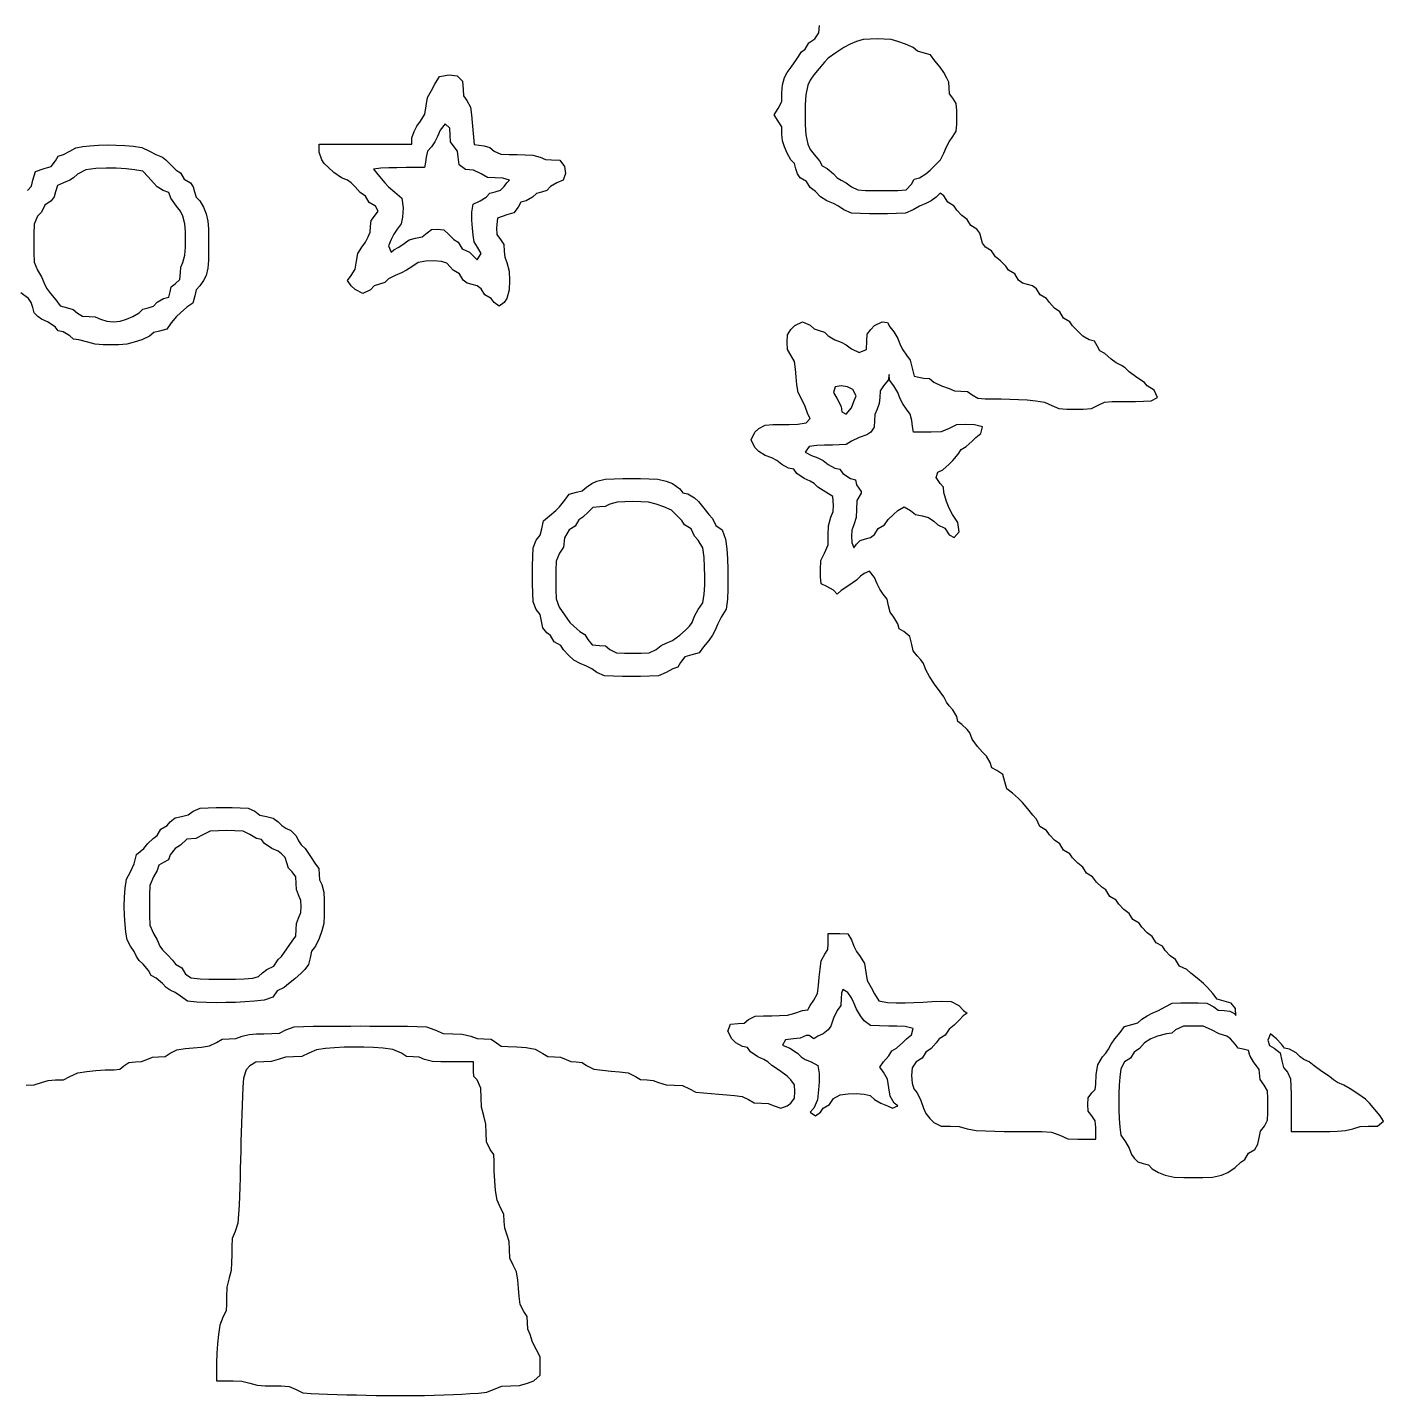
# Model space of a CAD drawing. Extents: x -1383 to 2909, y -2222 to 4206.
# Drawn here: x 61 to 2909, y -2222 to 652 of the extents above; entities that cross this region are included whole.
import ezdxf

# ---------------------------------------------------------------- set-up
doc = ezdxf.new("R2010")
doc.units = 0
doc.layers.add('Layer_1', color=7, linetype='CONTINUOUS')

msp = doc.modelspace()

# ---------------------------------------------------------------- linework, layer by layer
at = {"layer": 'Layer_1', "color": 7}
for points in [[(58.263129, -1570.023893), (75.052026, -1569.258539), (90.658848, -1564.623893), (104.896565, -1560.031483), (120.356751, -1559.223609), (136.620502, -1558.607074), (150.052499, -1551.910507), (166.873258, -1544.235704), (185.790294, -1541.110507), (204.868848, -1539.175578), (224.015547, -1538.070066), (243.189799, -1537.666129), (255.180351, -1536.751956), (263.437645, -1529.545153), (273.746543, -1522.167987), (287.735556, -1521.445153), (300.574346, -1520.616019), (312.031276, -1516.045153), (323.490359, -1511.452743), (336.329178, -1510.645153), (350.043902, -1509.900775), (360.624983, -1503.118885), (375.011461, -1495.635704), (392.066164, -1493.297121), (409.220702, -1491.745153), (426.36892, -1490.192901), (443.423537, -1487.833058), (457.814324, -1480.370854), (469.772986, -1473.503924), (484.810129, -1472.845153), (498.9564, -1472.036995), (511.808031, -1467.445153), (526.439027, -1463.36298), (542.052227, -1462.321247), (557.699471, -1462.046287), (574.090866, -1461.89605), (590.460888, -1461.024397), (603.599556, -1453.944869), (621.309005, -1447.907074), (641.123178, -1446.844082), (660.958583, -1446.355106), (680.794044, -1446.099987), (700.650737, -1445.972428), (720.486142, -1445.887389), (740.342835, -1445.859043), (760.178324, -1445.830696), (780.013729, -1445.859043), (799.870422, -1445.887389), (819.705883, -1445.972428), (839.562605, -1446.099987), (859.397981, -1446.355106), (879.233471, -1446.844082), (899.047644, -1447.907074), (916.757093, -1453.944869), (933.956306, -1461.555893), (954.557093, -1462.044869), (974.009849, -1462.767704), (992.357093, -1467.445153), (1005.198066, -1472.036995), (1019.335861, -1472.845153), (1034.643005, -1473.482948), (1046.335861, -1480.945153), (1056.264208, -1488.300775), (1069.891795, -1489.045153), (1089.174444, -1489.533846), (1108.41463, -1491.107074), (1127.420929, -1494.33857), (1143.535946, -1503.267704), (1154.187071, -1509.900775), (1167.835946, -1510.645153), (1180.655631, -1511.452743), (1192.11463, -1516.045153), (1202.19188, -1520.594476), (1213.71463, -1521.445153), (1226.130435, -1522.274003), (1235.314715, -1529.034917), (1250.579254, -1536.62468), (1268.56508, -1538.94172), (1286.614715, -1540.472712), (1304.621773, -1542.02468), (1322.543849, -1544.320743), (1337.914715, -1551.782948), (1348.523405, -1558.501058), (1362.193483, -1559.223609), (1375.0344, -1560.053027), (1386.493483, -1564.623893), (1402.098208, -1569.258539), (1418.893483, -1570.023893), (1436.602932, -1570.597625), (1451.293483, -1577.592397), (1464.921043, -1584.480586), (1481.014743, -1586.56405), (1497.193483, -1587.945657), (1513.372224, -1589.051169), (1529.550964, -1590.135704), (1545.708444, -1591.51731), (1561.759625, -1593.622035), (1575.472224, -1600.382948), (1587.462775, -1607.164554), (1602.472224, -1607.823893), (1616.610019, -1608.631483), (1629.472224, -1613.223893), (1642.972224, -1618.623893), (1656.472224, -1613.223893), (1664.572224, -1607.823893), (1671.949389, -1597.512586), (1672.672224, -1583.523893), (1671.949389, -1569.534917), (1664.572224, -1559.223609), (1656.472224, -1550.996334), (1640.272224, -1539.516019), (1624.072224, -1528.864554), (1615.972224, -1521.445153), (1607.872224, -1516.045153), (1595.010019, -1510.645153), (1579.298995, -1499.845153), (1573.048602, -1491.298413), (1562.48246, -1489.045153), (1548.472224, -1480.945153), (1540.372224, -1472.845153), (1532.272224, -1456.644869), (1537.247027, -1441.826759), (1553.872224, -1440.444869), (1566.54309, -1439.615735), (1575.472224, -1432.344869), (1589.546239, -1425.222822), (1606.787972, -1424.393688), (1624.072224, -1424.243452), (1640.612381, -1423.988334), (1657.110019, -1422.967861), (1672.672224, -1418.843452), (1688.850964, -1413.443452), (1700.09742, -1412.019043), (1705.050964, -1402.643452), (1712.576948, -1391.843452), (1720.060413, -1377.471798), (1722.398995, -1360.421405), (1723.950964, -1343.264712), (1725.502932, -1326.108019), (1727.862775, -1309.057625), (1735.32498, -1294.664712), (1742.02183, -1285.4592), (1742.850964, -1273.064712), (1742.850964, -1262.264712), (1742.850964, -1251.464712), (1755.011594, -1251.464712), (1767.151247, -1251.464712), (1783.83994, -1252.293846), (1791.451247, -1264.964712), (1796.851247, -1278.464712), (1802.251247, -1289.264712), (1810.074869, -1300.064712), (1818.833641, -1314.585184), (1821.576161, -1332.464712), (1824.31868, -1350.131641), (1832.631562, -1364.864712), (1840.051247, -1378.258413), (1849.086397, -1392.927704), (1867.221326, -1396.478098), (1885.738365, -1397.137153), (1904.277231, -1396.924554), (1922.794554, -1396.329279), (1941.332854, -1395.563924), (1961.18983, -1394.692271), (1981.067783, -1393.990696), (2000.945735, -1394.033216), (2016.720539, -1402.85605), (2026.946523, -1413.443452), (2034.408728, -1418.843452), (2026.308728, -1424.243452), (2018.208728, -1432.853688), (2007.429987, -1444.291483), (1996.629987, -1452.263924), (1988.636287, -1465.232428), (1975.412665, -1472.843452), (1969.629987, -1481.453688), (1958.829987, -1492.870224), (1948.029987, -1500.863924), (1940.227625, -1513.64109), (1927.45046, -1521.443452), (1919.244161, -1534.050539), (1917.841011, -1549.99542), (1919.180381, -1565.982822), (1922.220539, -1577.633216), (1929.810302, -1586.222192), (1937.229987, -1602.422192), (1942.629987, -1618.622192), (1948.029987, -1629.422192), (1956.129987, -1640.222192), (1964.229987, -1648.322192), (1980.04731, -1655.911956), (1999.329987, -1656.422192), (2017.443373, -1657.166287), (2034.408728, -1661.822192), (2053.308728, -1665.372869), (2072.867783, -1666.371798), (2092.448098, -1666.882318), (2112.028413, -1667.137436), (2131.608728, -1667.222476), (2151.57172, -1667.250822), (2171.534712, -1667.378381), (2191.476444, -1667.739798), (2211.418176, -1668.696491), (2228.787468, -1675.329562), (2245.98668, -1682.940586), (2266.587468, -1683.429562), (2285.487468, -1683.429562), (2304.387468, -1683.429562), (2304.387468, -1671.268932), (2304.387468, -1659.129562), (2303.664633, -1645.140586), (2296.287468, -1634.829562), (2288.910302, -1624.518539), (2288.187468, -1610.529562), (2288.910302, -1596.540586), (2296.287468, -1586.229562), (2303.345735, -1579.341373), (2304.451247, -1568.690192), (2305.4292, -1548.046885), (2308.703216, -1527.658696), (2318.589043, -1510.650822), (2325.987468, -1502.550822), (2331.387468, -1494.450822), (2336.787468, -1483.650822), (2344.781169, -1472.850822), (2356.176444, -1459.329562), (2365.148098, -1446.679956), (2380.561483, -1442.427987), (2392.594554, -1439.36657), (2401.566208, -1431.670507), (2412.366208, -1424.250822), (2423.166208, -1418.850822), (2436.666208, -1413.450822), (2450.166208, -1405.350822), (2465.154397, -1398.207515), (2483.310302, -1397.399641), (2501.466208, -1397.249405), (2519.622113, -1397.399641), (2537.756759, -1398.207515), (2552.744948, -1405.350822), (2561.695342, -1412.642948), (2574.344948, -1413.450822), (2586.16542, -1414.343735), (2595.944948, -1419.764995), (2598.43235, -1423.570507), (2597.794554, -1409.135074), (2588.589043, -1397.888617), (2574.13235, -1393.891767), (2559.27172, -1389.767357), (2550.385106, -1377.734287), (2539.159909, -1364.872082), (2531.144948, -1356.857121), (2517.666208, -1345.483106), (2504.166208, -1334.576806), (2495.683531, -1327.072082), (2480.674082, -1320.205153), (2471.766208, -1306.492554), (2460.966208, -1298.498854), (2450.166208, -1287.082318), (2444.383531, -1278.472082), (2431.159909, -1270.861058), (2423.166208, -1257.892554), (2412.366208, -1249.920113), (2401.566208, -1238.482318), (2395.783531, -1229.872082), (2382.559909, -1222.282318), (2374.566208, -1209.292554), (2363.766208, -1201.320113), (2352.987468, -1189.882318), (2347.183531, -1181.293342), (2333.78983, -1173.49098), (2325.987468, -1160.076019), (2317.377231, -1154.293342), (2305.939436, -1143.493342), (2297.966995, -1132.693342), (2285.16857, -1124.912239), (2277.387468, -1112.113814), (2266.587468, -1104.141373), (2255.787468, -1092.703578), (2250.004791, -1084.093342), (2236.781169, -1076.482318), (2228.787468, -1063.513814), (2217.987468, -1055.541373), (2207.187468, -1044.103578), (2201.404791, -1035.514602), (2187.245735, -1026.798066), (2180.208728, -1011.597279), (2172.682743, -1003.114602), (2161.776444, -989.614602), (2150.402428, -976.114602), (2142.408728, -968.120901), (2129.525263, -956.895704), (2117.492192, -947.96657), (2113.367783, -933.08468), (2109.094554, -917.905153), (2096.529987, -909.103578), (2086.176444, -903.597279), (2083.008728, -892.329562), (2074.908728, -878.935578), (2066.808728, -870.325625), (2056.008728, -858.88783), (2045.208728, -843.197783), (2039.808728, -830.335578), (2034.408728, -822.873657), (2023.608728, -812.562633), (2015.062271, -806.290696), (2012.829987, -795.745814), (2004.729987, -781.735578), (1996.629987, -773.635578), (1991.229987, -765.535578), (1985.829987, -754.735578), (1977.581169, -743.935578), (1966.122113, -727.735578), (1955.449672, -711.556838), (1948.029987, -698.056838), (1942.629987, -684.556838), (1937.229987, -676.456838), (1929.470145, -668.356838), (1921.157546, -658.130854), (1918.117389, -644.503294), (1914.226838, -627.835578), (1901.598491, -617.396995), (1891.606365, -611.805657), (1888.629987, -600.750539), (1880.870145, -587.356838), (1872.514743, -576.918255), (1869.453326, -563.056838), (1866.413452, -549.344239), (1858.334428, -538.778098), (1850.829704, -527.978098), (1845.451247, -517.178098), (1840.051247, -503.678098), (1829.251247, -490.178098), (1818.451247, -495.578098), (1810.351247, -500.978098), (1802.251247, -509.205657), (1786.051247, -520.685972), (1769.851247, -531.337153), (1761.751247, -538.778098), (1753.650964, -530.678098), (1740.150964, -522.578098), (1728.202932, -516.731641), (1726.757263, -502.168649), (1726.652381, -487.478098), (1727.162617, -468.19542), (1734.752381, -452.378098), (1742.384665, -435.178885), (1742.852381, -414.578098), (1743.575216, -395.125342), (1748.252381, -376.778098), (1752.823247, -365.255263), (1753.652381, -352.350539), (1752.377074, -333.811956), (1737.452381, -324.691483), (1721.252381, -314.019043), (1713.152381, -306.599357), (1705.052381, -301.199357), (1692.190176, -295.799357), (1676.500413, -284.999357), (1670.228759, -276.452901), (1659.662617, -274.199357), (1645.673641, -266.099357), (1634.873641, -257.999357), (1624.073641, -252.599357), (1610.573641, -247.199357), (1597.073641, -239.099357), (1588.973641, -230.999357), (1580.873641, -214.799357), (1588.973641, -198.620617), (1597.073641, -190.520617), (1610.063405, -183.44109), (1626.284665, -182.569436), (1642.527184, -182.4192), (1660.576791, -182.164082), (1678.626397, -181.356208), (1696.527184, -179.123924), (1704.520885, -170.109751), (1699.652381, -160.8192), (1694.252381, -144.6192), (1686.790176, -128.4192), (1679.455531, -114.9192), (1677.074428, -98.761436), (1675.52246, -82.518917), (1673.970491, -66.234161), (1671.589389, -50.033877), (1664.084665, -36.64046), (1657.132696, -24.713688), (1656.473641, -9.64046), (1657.111436, 5.66691), (1664.573641, 17.35954), (1672.673641, 25.459824), (1688.852381, 33.559824), (1705.052381, 26.055099), (1712.961043, 18.401272), (1723.952381, 15.020957), (1735.113798, 11.619666), (1742.852381, 3.625682), (1756.352381, -4.24046), (1769.852665, -9.64046), (1780.652665, -15.04046), (1791.452665, -23.14046), (1807.652665, -31.24046), (1822.810649, -24.947263), (1823.852665, -6.94046), (1824.575499, 7.048517), (1831.952665, 17.35954), (1840.052665, 25.459824), (1856.231121, 33.559824), (1867.477578, 32.135131), (1872.431405, 22.759824), (1880.531405, 11.95954), (1888.631405, -1.54046), (1894.031405, -15.04046), (1899.431405, -25.84046), (1906.914869, -36.618917), (1915.014869, -47.206602), (1918.055027, -60.918917), (1923.114869, -81.11605), (1942.971562, -85.218917), (1955.45109, -86.069594), (1964.231405, -93.3192), (1980.431405, -101.4192), (1996.631405, -106.8192), (2008.09046, -111.390066), (2020.910145, -112.2192), (2034.899121, -112.942035), (2045.210145, -120.3192), (2057.158176, -127.356208), (2072.358964, -128.270381), (2087.602271, -128.420617), (2105.843216, -128.548176), (2124.062901, -128.973373), (2142.282586, -129.738728), (2160.481011, -130.908019), (2178.636917, -132.672586), (2196.665263, -135.457625), (2212.588885, -142.707231), (2227.151877, -148.978885), (2244.159751, -149.850539), (2261.188885, -150.020617), (2278.473137, -149.870381), (2295.714869, -149.041247), (2309.788885, -141.9192), (2323.076287, -135.15857), (2339.318806, -134.159357), (2355.603846, -133.881562), (2371.867625, -133.816365), (2388.237704, -133.751169), (2404.607783, -133.476208), (2420.935342, -132.498255), (2433.967625, -125.333688), (2426.930617, -110.132901), (2412.750302, -101.416365), (2406.967625, -93.99668), (2390.767625, -83.324239), (2374.567625, -71.865184), (2366.467625, -63.616365), (2358.367625, -58.216365), (2347.588885, -52.816365), (2336.788885, -44.822665), (2323.756602, -33.554948), (2313.424318, -27.602192), (2307.450302, -17.269909), (2301.858964, -7.235263), (2290.782586, -4.237625), (2277.388885, 3.245839), (2266.588885, 13.535603), (2255.788885, 24.952139), (2250.006208, 33.562375), (2236.782586, 41.173398), (2228.788885, 54.141902), (2217.988885, 62.135603), (2207.188885, 73.552139), (2201.406208, 82.162375), (2188.182586, 89.773398), (2180.210145, 102.763162), (2171.684948, 108.694658), (2161.310145, 111.500957), (2150.850302, 114.392296), (2142.410145, 120.57891), (2134.522743, 133.823792), (2121.192822, 141.541398), (2115.410145, 150.151351), (2104.610145, 161.589146), (2093.810145, 169.561587), (2085.901483, 182.466312), (2072.84794, 190.141398), (2066.661326, 198.581272), (2063.748728, 209.041398), (2060.963688, 219.416202), (2055.032192, 227.941398), (2042.212507, 235.722501), (2034.410145, 248.520926), (2023.610145, 256.493367), (2012.831405, 267.931162), (2007.027468, 276.541398), (1993.633767, 284.343761), (1985.831405, 297.737178), (1977.731405, 303.541398), (1969.631405, 295.441398), (1958.831405, 287.341398), (1948.031405, 281.941398), (1934.531405, 276.541398), (1921.031405, 268.441398), (1904.916444, 261.574469), (1886.016161, 260.660296), (1867.073641, 260.385335), (1848.131121, 260.342816), (1829.210145, 260.385335), (1810.267625, 260.660296), (1791.346082, 261.574469), (1775.252665, 268.441398), (1764.452665, 276.541398), (1753.652381, 281.941398), (1740.152381, 287.341398), (1726.652381, 295.930375), (1715.852381, 307.36817), (1705.052381, 315.340611), (1697.14372, 328.245335), (1684.090176, 335.920139), (1677.903562, 344.360296), (1675.012224, 354.820139), (1671.631909, 365.811477), (1663.957106, 373.720139), (1656.473641, 387.220139), (1651.073641, 400.720139), (1646.481515, 413.561083), (1645.673641, 427.720139), (1645.014586, 443.027225), (1637.573641, 454.720139), (1629.473641, 468.220139), (1637.573641, 481.698879), (1645.120885, 496.155572), (1645.673641, 514.098879), (1646.438995, 530.894154), (1651.073641, 546.498879), (1656.473641, 557.298879), (1664.7012, 568.09887), (1676.181515, 584.29887), (1686.832696, 600.49887), (1694.252381, 606.281547), (1701.863405, 619.505169), (1714.853169, 627.49887), (1723.038208, 640.105957), (1724.441357, 656.050839)], [(60.899321, 308.921839), (69.284231, 317.936013), (72.396672, 330.585619), (78.158089, 349.102942), (96.326751, 355.502154), (111.159743, 359.626564), (120.029321, 371.638375), (125.635569, 381.566721), (136.656672, 384.521839), (150.052499, 391.920265), (162.389614, 399.084831), (177.350165, 401.487194), (192.425547, 403.017902), (210.647302, 404.208454), (228.903129, 404.71869), (247.163236, 404.568454), (265.412684, 403.781839), (283.609049, 402.229871), (301.652249, 399.444831), (317.431276, 391.876328), (330.929178, 384.520422), (344.42708, 379.120422), (351.897732, 373.720422), (362.189707, 362.920422), (373.618942, 352.120422), (382.2228, 346.337745), (389.950781, 333.007824), (403.189257, 325.120422), (409.380151, 316.701524), (412.275742, 306.220422), (415.647581, 295.229083), (423.318132, 287.341682), (430.816507, 273.841682), (436.216507, 260.341682), (439.979471, 244.779477), (441.016951, 228.388139), (441.484639, 211.975257), (441.61645, 195.541682), (441.484639, 179.1288), (441.016951, 162.716202), (439.979471, 146.324863), (436.216507, 130.762658), (430.816507, 119.962658), (423.407395, 109.162658), (415.70708, 100.191005), (412.641439, 88.157934), (408.395849, 72.723288), (395.752564, 63.751635), (382.2228, 52.356359), (374.226973, 44.362658), (362.835978, 30.841398), (353.860044, 18.191792), (338.436057, 13.939824), (326.405083, 10.878406), (317.431276, 3.182343), (301.233458, -4.237342), (285.035556, -9.637342), (269.488196, -13.740491), (252.979929, -14.760964), (236.441897, -15.038759), (219.903894, -14.760964), (203.393472, -13.740491), (187.848275, -9.635924), (168.950373, -4.235924), (157.625226, -3.257972), (150.052499, 3.864076), (136.04864, 11.964076), (125.488848, 14.217619), (119.221475, 22.764076), (103.527431, 33.564076), (90.658848, 38.964076), (83.160502, 44.364076), (75.489951, 52.272737), (72.118111, 63.264076), (69.222577, 73.723918), (63.031711, 82.164076), (47.197324, 94.218406)]]:
    msp.add_lwpolyline(points, dxfattribs=at)
for points in [[(1917.841011, 322.421839), (1923.36857, 332.775383), (1934.636287, 335.921839), (1948.029987, 344.021839), (1956.640224, 352.121839), (1968.056759, 362.921839), (1978.346523, 373.721839), (1985.829987, 387.221839), (1991.229987, 400.721839), (1996.629987, 411.521839), (2004.729987, 422.321839), (2011.724476, 433.610816), (2012.659909, 448.195068), (2012.829987, 462.821839), (2012.659909, 477.427351), (2011.724476, 492.011603), (2004.729987, 503.30058), (1997.437861, 512.250973), (1996.629987, 524.90058), (1995.779594, 536.444674), (1991.229987, 546.50058), (1985.829987, 557.30058), (1977.836287, 568.100571), (1966.441011, 581.621831), (1957.469357, 594.271437), (1942.034712, 598.523406), (1930.001641, 601.584823), (1921.029987, 609.280886), (1904.829987, 616.700571), (1888.629987, 622.100571), (1874.917389, 626.161201), (1860.205294, 627.202933), (1845.451247, 627.500571), (1830.675657, 627.202933), (1815.963562, 626.161201), (1802.251247, 622.100571), (1788.751247, 616.700571), (1775.251247, 609.259626), (1759.050964, 598.608445), (1742.850964, 587.12813), (1734.857263, 578.900571), (1723.483247, 565.400571), (1712.576948, 551.90058), (1705.050964, 541.10058), (1699.650964, 530.30058), (1695.462775, 510.188769), (1694.506082, 489.205304), (1694.250964, 468.221839), (1694.506082, 447.217115), (1695.462775, 426.23365), (1699.650964, 406.121839), (1705.050964, 395.321839), (1713.044665, 384.521839), (1724.312381, 371.489556), (1730.286397, 361.157272), (1740.61868, 355.183257), (1753.650964, 343.91554), (1761.751247, 335.921839), (1769.851247, 330.521839), (1780.651247, 325.121839), (1791.451247, 317.021839), (1804.58983, 310.261209), (1820.683531, 309.283257), (1836.819468, 308.985619), (1852.955972, 308.920422), (1870.835499, 308.948769), (1888.714743, 309.161367), (1906.530775, 310.564517), (1917.841011, 322.427509)], [(1040.935861, 74.064076), (1035.153213, 82.164076), (1021.929591, 89.775099), (1013.935861, 102.764863), (1005.431924, 108.696359), (995.057093, 111.502658), (984.575991, 114.393997), (976.157093, 120.580611), (968.26972, 133.825493), (954.939827, 141.543099), (949.157093, 149.047824), (941.503578, 156.637587), (930.767329, 159.996359), (914.2272, 161.569587), (897.623235, 160.804517), (881.295676, 157.764076), (868.157093, 148.962501), (857.357093, 141.543099), (846.557093, 136.143099), (833.057093, 130.764076), (819.578324, 123.259351), (811.669635, 115.584548), (800.678324, 112.204233), (789.516907, 108.823918), (781.778324, 100.808957), (765.578324, 92.964076), (749.378324, 101.064076), (741.278324, 109.164076), (733.178324, 119.964076), (740.895591, 130.764076), (749.463364, 143.945178), (752.312183, 160.443099), (755.160973, 176.834154), (763.494831, 190.143099), (770.978324, 200.943099), (776.378324, 211.743099), (780.927902, 221.799005), (781.778324, 233.343099), (782.586227, 245.992422), (789.878324, 254.943099), (797.978324, 265.743099), (792.195676, 276.543099), (778.972054, 284.154123), (770.978324, 297.122627), (760.178324, 305.095068), (749.378324, 316.532863), (741.278324, 325.121839), (733.178324, 330.521839), (720.31612, 335.921839), (704.626356, 346.721839), (693.188532, 357.521839), (684.578239, 365.621839), (679.178239, 373.721839), (673.778239, 389.921839), (673.778239, 406.121839), (693.23108, 406.121839), (712.66252, 406.121839), (732.094044, 406.121839), (751.5468, 406.121839), (770.978324, 406.121839), (790.409849, 406.121839), (809.841288, 406.121839), (829.294044, 406.121839), (848.725569, 406.121839), (868.157093, 406.121839), (868.157093, 419.621839), (873.557093, 433.121839), (878.957093, 443.921839), (886.801946, 454.721839), (895.56103, 469.242312), (898.282261, 487.10058), (901.024781, 504.788769), (909.358639, 519.50058), (916.757093, 532.426564), (926.536649, 548.754123), (946.457093, 551.90058), (963.337408, 550.199792), (974.562605, 538.549398), (976.157093, 521.626564), (976.901244, 508.147824), (983.768173, 497.90058), (991.272898, 484.485619), (993.654, 468.285619), (995.205969, 451.97932), (996.481559, 436.672233), (997.757093, 421.343887), (999.032683, 406.0368), (1019.994888, 402.699005), (1031.985439, 399.616328), (1040.935861, 391.941524), (1055.435102, 385.542312), (1072.464208, 384.691918), (1089.535861, 384.521839), (1106.076076, 384.244044), (1122.573657, 383.244831), (1138.135946, 379.120422), (1149.276076, 374.549556), (1161.840671, 373.720422), (1179.061115, 372.508611), (1189.053213, 359.773965), (1190.860356, 344.870816), (1186.26823, 330.7968), (1172.853213, 325.120422), (1159.735946, 317.27554), (1151.976076, 309.26058), (1140.835946, 305.879981), (1129.844551, 302.49995), (1121.935861, 294.825146), (1108.542217, 287.341682), (1097.508359, 284.386564), (1091.916964, 274.458217), (1082.71148, 262.297587), (1067.510693, 258.194154), (1048.440586, 251.221209), (1046.335861, 230.577902), (1047.058724, 216.631446), (1054.435861, 206.341682), (1061.813027, 196.030658), (1062.535861, 182.041682), (1063.364995, 169.200454), (1067.935861, 157.741682), (1072.613027, 139.415414), (1073.335861, 119.962658), (1072.613027, 100.488643), (1067.935861, 82.162658), (1062.535861, 74.062658), (1051.735861, 65.962658)], [(1013.935861, 176.643099), (1006.579956, 190.143099), (999.564208, 201.580894), (997.161817, 215.63365), (995.652369, 229.813965), (994.334315, 246.800296), (994.015417, 263.82943), (997.289405, 280.390847), (1011.831137, 287.343099), (1024.735861, 295.187981), (1032.474444, 303.202942), (1043.635861, 306.583257), (1054.6272, 309.963572), (1062.535861, 317.638375), (1067.935861, 325.121839), (1073.335861, 330.521839), (1059.091795, 335.135225), (1043.635861, 335.921839), (1027.010693, 336.517115), (1013.935861, 344.021839), (998.182346, 352.121839), (981.068173, 353.33365), (967.674444, 362.79428), (965.357093, 379.695855), (964.506756, 392.069083), (957.257093, 400.721839), (949.879956, 411.032863), (949.157093, 425.021839), (948.43423, 440.350186), (938.357093, 449.321839), (927.557093, 435.821839), (922.157093, 422.321839), (916.757093, 411.521839), (909.337408, 400.721839), (901.577537, 391.452548), (898.494888, 379.121839), (896.751581, 368.321839), (895.029506, 357.521839), (875.704337, 357.309241), (856.379083, 357.11932), (837.053915, 356.906721), (820.13108, 356.609083), (803.229506, 356.013808), (788.00743, 353.909083), (800.253156, 338.325619), (811.563364, 325.123257), (819.578324, 317.129556), (832.58932, 305.861839), (847.279956, 293.020894), (850.171266, 273.015383), (848.49171, 252.776013), (845.64292, 238.850532), (837.73423, 227.944517), (830.357093, 217.144517), (824.978324, 206.344517), (819.578324, 192.844517), (824.978324, 179.344517), (830.357093, 184.744517), (841.157093, 190.144517), (851.957093, 197.627698), (862.544466, 205.727698), (876.257093, 208.768139), (890.097222, 211.808013), (900.557093, 220.184391), (909.337408, 227.093839), (921.519298, 227.944517), (935.78468, 226.732422), (945.309061, 217.144517), (956.746857, 206.344517), (965.357093, 200.561556), (974.052369, 186.381524), (989.253213, 179.344517), (997.735861, 171.244517), (1005.835861, 163.144517)], [(268.837645, 38.964076), (282.335547, 44.364076), (295.83343, 51.8688), (303.739937, 59.543603), (314.731276, 62.902658), (325.888498, 66.304233), (333.629178, 74.297934), (347.12708, 82.164076), (358.095005, 85.034154), (360.624983, 96.153052), (362.8764, 106.719194), (371.424983, 112.990847), (381.011017, 122.515257), (382.2228, 136.780611), (383.068942, 148.005808), (387.6228, 157.743099), (391.734454, 173.30502), (392.7528, 189.802658), (393.022658, 206.343099), (392.7528, 222.882973), (391.734454, 239.401871), (387.6228, 254.943099), (382.2228, 265.743099), (373.98892, 276.543099), (362.514983, 292.743099), (358.052457, 304.648328), (346.453115, 308.921839), (333.629178, 317.021839), (325.633351, 325.121839), (314.414532, 337.962784), (303.134031, 349.974595), (285.824324, 352.865934), (268.335969, 354.545461), (247.250373, 355.884831), (226.120272, 356.203729), (205.011374, 355.332076), (184.064023, 352.653335), (166.250373, 343.405304), (158.150373, 335.921839), (150.052499, 330.521839), (136.799084, 325.121839), (124.219636, 319.870658), (119.999614, 306.221839), (117.19544, 295.847036), (111.270294, 287.343099), (97.536436, 278.435225), (90.658848, 263.425493), (82.560974, 254.943099), (75.360294, 238.084044), (74.588533, 218.184831), (74.460974, 198.243099), (74.588533, 178.322343), (75.360294, 158.401871), (82.560974, 141.543099), (90.658848, 128.064076), (96.058848, 114.564076), (101.458848, 103.764076), (109.454675, 92.964076), (120.845699, 79.421556), (129.821604, 66.793209), (145.245648, 62.541241), (157.274467, 59.479824), (166.250373, 51.783761), (176.888826, 45.10817), (190.546121, 44.364076), (203.387094, 43.534942), (214.844023, 38.964076), (227.695569, 34.37195), (241.839799, 33.564076), (255.986099, 34.37195)], [(1802.251247, -433.727263), (1809.98983, -425.712302), (1821.151247, -422.310728), (1831.52605, -419.525688), (1840.051247, -413.594192), (1847.83235, -400.774507), (1860.630775, -392.972145), (1868.603216, -382.172145), (1880.041011, -371.393405), (1888.629987, -363.293405), (1902.129987, -355.193405), (1915.629987, -362.953247), (1926.08983, -371.308365), (1939.929987, -374.369783), (1953.642586, -377.40994), (1964.229987, -385.48868), (1972.712665, -392.972145), (1987.913452, -400.030413), (1996.629987, -414.189468), (2007.429987, -419.972145), (2017.804791, -407.492617), (2014.849672, -388.25246), (2004.049672, -371.393405), (1996.629987, -357.893405), (1991.229987, -344.393405), (1985.829987, -325.493405), (1984.852035, -314.161909), (1977.729987, -306.593405), (1969.629987, -293.68868), (1972.925263, -282.739861), (1983.129987, -277.382381), (1996.629987, -265.987106), (2004.623688, -257.993405), (2015.891405, -244.961121), (2021.86542, -234.628838), (2032.176444, -228.676082), (2045.208728, -217.408365), (2052.734712, -209.393405), (2063.343373, -200.974507), (2066.808728, -187.368208), (2049.737074, -183.116239), (2031.708728, -182.414665), (2012.44731, -182.924901), (1996.629987, -190.514665), (1979.600854, -198.125688), (1959.148885, -198.614665), (1940.418964, -198.614665), (1921.689043, -198.614665), (1919.881956, -186.454035), (1918.053609, -174.314665), (1915.013452, -160.602066), (1906.913452, -150.014665), (1899.429987, -139.214665), (1894.029987, -128.414665), (1888.629987, -114.914665), (1880.529987, -101.414665), (1871.707153, -89.275294), (1870.962775, -77.114665), (1868.624192, -89.275294), (1858.56857, -101.414665), (1851.574082, -111.917027), (1850.829704, -125.714665), (1850.022113, -138.555609), (1845.451247, -150.014665), (1840.858838, -161.47372), (1840.051247, -174.314665), (1839.328129, -188.303641), (1831.951247, -198.614665), (1823.851247, -204.014665), (1807.651247, -209.393405), (1791.451247, -217.493405), (1780.310806, -224.487893), (1765.875657, -225.444586), (1751.39742, -225.594822), (1735.133641, -225.872617), (1718.891121, -226.680491), (1702.79742, -228.891515), (1694.633641, -240.456869), (1707.750964, -247.196239), (1721.250964, -252.596239), (1732.050964, -257.996239), (1742.850964, -266.096239), (1756.861483, -274.196239), (1767.427625, -276.449783), (1773.677735, -284.996239), (1789.367499, -295.796239), (1799.742302, -298.708838), (1802.251247, -309.296239), (1811.690334, -323.412775), (1811.690334, -326.516712), (1802.889043, -341.887578), (1802.251247, -360.978917), (1801.46435, -377.582854), (1796.851247, -392.97498), (1792.258838, -404.434035), (1791.451247, -417.27498), (1792.258838, -430.115924), (1796.851247, -441.57498)], [(1791.451247, -147.314665), (1796.851247, -133.814665), (1801.549389, -121.909153), (1794.533641, -109.131987), (1783.03235, -103.32805), (1770.233641, -101.414665), (1757.562775, -103.243011), (1753.650964, -114.914665), (1761.751247, -128.414665), (1769.851247, -144.614665), (1771.275657, -155.861121), (1780.651247, -160.814665)], [(1256.914715, -703.451169), (1246.114715, -695.351169), (1235.314715, -689.951169), (1221.81463, -684.551169), (1208.31463, -677.067704), (1197.51463, -666.777657), (1186.71463, -655.361405), (1180.931981, -646.751169), (1167.53828, -638.948523), (1159.735946, -625.533846), (1151.954844, -619.750885), (1143.599698, -609.291326), (1140.53828, -595.450885), (1137.498151, -581.73857), (1129.419383, -571.150885), (1123.232769, -554.653531), (1122.297307, -535.880806), (1121.999698, -517.065846), (1121.935918, -498.272145), (1121.999698, -479.393405), (1122.276076, -460.535924), (1123.21148, -441.699704), (1129.695732, -425.372145), (1138.008359, -415.146161), (1141.048488, -401.518602), (1144.939039, -384.850885), (1157.567386, -374.433562), (1170.51463, -363.187106), (1178.529591, -355.193405), (1189.903635, -341.650885), (1198.896605, -329.022539), (1214.309906, -324.77057), (1226.343005, -321.709153), (1235.314715, -313.99183), (1246.114715, -306.593405), (1256.914715, -301.193405), (1274.539124, -297.387893), (1292.95012, -296.36742), (1311.382431, -295.920964), (1329.814715, -295.793405), (1348.247027, -295.920964), (1366.658022, -296.36742), (1385.069102, -297.387893), (1402.693483, -301.193405), (1415.555688, -306.593405), (1431.266683, -317.393405), (1437.517106, -325.939861), (1448.083276, -328.193405), (1462.093483, -336.293405), (1470.087184, -344.393405), (1481.4612, -357.893405), (1492.367499, -371.393405), (1499.893483, -379.876082), (1506.717893, -394.821751), (1520.345452, -403.772145), (1527.29742, -422.948523), (1529.784822, -443.868208), (1531.209231, -464.894192), (1531.974586, -485.962696), (1532.229704, -507.0312), (1532.017106, -528.248523), (1531.060413, -549.444586), (1528.487972, -570.49183), (1518.113169, -587.350885), (1510.672224, -600.850885), (1505.293483, -614.350885), (1499.893483, -625.151169), (1491.878523, -635.951169), (1480.504507, -649.472428), (1471.702932, -662.036995), (1456.523405, -666.288964), (1441.641515, -670.43435), (1432.712381, -682.467704), (1427.121071, -692.39605), (1416.087213, -695.351169), (1402.693483, -703.451169), (1386.578551, -710.296554), (1367.678551, -711.210728), (1348.736031, -711.488523), (1329.814715, -711.55372), (1310.872195, -711.488523), (1291.929676, -711.210728), (1273.008359, -710.296554)], [(1381.093483, -654.851169), (1391.893483, -646.751169), (1402.693483, -641.351169), (1415.555688, -635.951169), (1431.266683, -625.151169), (1442.683276, -614.350885), (1451.293483, -606.250885), (1456.693483, -598.150885), (1462.093483, -584.650885), (1469.513169, -571.150885), (1479.377735, -556.885531), (1482.226554, -538.623326), (1483.353326, -520.148523), (1483.628287, -501.65246), (1483.266869, -481.561909), (1482.055058, -461.513877), (1479.16372, -441.657184), (1469.469231, -425.372145), (1462.092066, -416.889468), (1455.055058, -401.68868), (1440.874715, -392.972145), (1435.092066, -384.383169), (1424.292066, -372.945373), (1413.492066, -362.655609), (1397.292066, -355.193405), (1381.092066, -349.793405), (1365.551093, -345.668995), (1349.032195, -344.648523), (1332.513298, -344.393405), (1315.973112, -344.648523), (1299.454214, -345.668995), (1283.913298, -349.793405), (1274.17629, -354.343011), (1262.951093, -355.193405), (1248.685739, -356.405216), (1239.140013, -365.993405), (1227.723534, -376.793405), (1219.113213, -382.576082), (1211.502217, -395.799704), (1198.533742, -403.772145), (1189.094315, -420.397342), (1186.79828, -440.232775), (1178.613213, -452.372145), (1171.427414, -469.2312), (1170.6408, -489.130413), (1170.513241, -509.072145), (1170.66206, -528.801279), (1171.469906, -548.509153), (1177.954186, -565.750885), (1188.605367, -581.950885), (1200.08571, -598.150885), (1208.313184, -606.144586), (1221.345496, -617.412302), (1231.677808, -623.386602), (1237.651852, -633.718885), (1246.793528, -645.390539), (1262.41954, -646.751169), (1275.026683, -647.580302), (1283.913269, -654.851169), (1297.987257, -661.972932), (1315.228989, -662.802066), (1332.513269, -662.952302), (1349.776261, -662.802066), (1367.017994, -661.972932)], [(397.070702, -1393.396838), (382.2228, -1383.404712), (371.424983, -1375.666129), (360.624983, -1370.266129), (352.52708, -1364.866129), (344.42708, -1356.872428), (331.396866, -1345.604712), (321.066737, -1339.630696), (315.096973, -1329.298413), (303.829257, -1316.266129), (295.83343, -1308.166129), (290.435556, -1300.066129), (285.035556, -1289.266129), (277.57544, -1278.466129), (270.221689, -1264.88109), (267.838404, -1248.68109), (266.27368, -1232.353531), (265.044889, -1213.389751), (264.524023, -1194.404712), (264.779141, -1175.419672), (266.003651, -1156.477153), (268.795069, -1137.704712), (277.467043, -1121.887389), (285.035528, -1105.304712), (290.097496, -1085.490539), (305.617153, -1073.287389), (313.595972, -1062.487389), (325.025291, -1051.708649), (333.62915, -1045.904712), (341.43154, -1032.511011), (354.840123, -1024.708649), (360.624954, -1016.927546), (371.078362, -1008.572428), (384.922772, -1005.532271), (398.637496, -1002.470854), (409.220674, -994.392113), (423.628469, -988.269279), (440.404611, -987.291326), (457.206265, -986.972428), (474.012198, -986.907231), (490.87766, -986.972428), (507.743065, -987.270066), (524.58086, -988.248019), (538.799443, -994.668491), (549.259313, -1003.044869), (563.099443, -1006.085027), (576.812069, -1009.125184), (587.399443, -1017.225184), (595.499528, -1024.708649), (603.599528, -1030.108649), (614.399528, -1035.508649), (625.199528, -1046.308649), (630.599528, -1057.108649), (635.999528, -1065.187389), (644.227087, -1073.287389), (655.707345, -1089.487389), (666.358554, -1105.687389), (672.949077, -1114.95668), (673.778211, -1127.287389), (674.628633, -1138.831483), (679.178211, -1148.887389), (683.302677, -1164.428334), (684.32315, -1180.947231), (684.578268, -1197.487389), (684.32315, -1214.027546), (683.302677, -1230.525184), (679.178211, -1246.066129), (673.778211, -1262.266129), (666.018425, -1278.466129), (657.663279, -1288.925972), (654.601833, -1302.766129), (651.561704, -1316.478728), (643.482935, -1327.066129), (635.999528, -1335.05983), (622.499528, -1346.455106), (608.999528, -1357.340145), (600.516794, -1364.866129), (585.549865, -1371.690539), (576.599443, -1385.318098), (558.01834, -1391.462192), (537.991625, -1393.779515), (517.87766, -1395.267704), (497.736028, -1396.224397), (477.579572, -1396.755893), (457.418891, -1396.860775), (437.256028, -1396.499357), (417.118677, -1395.478885)], [(534.760129, -1345.200775), (546.389235, -1342.075578), (554.999471, -1334.464554), (563.482205, -1327.066129), (578.682964, -1320.029121), (587.399471, -1305.848806), (594.819213, -1300.066129), (605.491654, -1283.866129), (616.95068, -1267.666129), (624.476693, -1257.418885), (625.199556, -1243.366129), (626.007373, -1230.525184), (630.599556, -1219.087389), (635.170422, -1207.628334), (635.999556, -1194.787389), (635.170422, -1181.946444), (630.599556, -1170.487389), (626.007373, -1159.028334), (625.199556, -1146.187389), (624.455405, -1132.325972), (617.333386, -1121.887389), (609.339657, -1114.148806), (605.93811, -1102.987389), (602.557795, -1091.99605), (594.90428, -1084.087389), (587.399471, -1078.687389), (574.537266, -1073.287389), (558.826271, -1062.487389), (552.575849, -1053.940932), (542.009707, -1051.708649), (527.999471, -1043.608649), (513.933959, -1036.486602), (496.683751, -1035.636208), (479.410129, -1035.508649), (462.138605, -1035.636208), (444.888369, -1036.486602), (430.816507, -1043.608649), (415.060781, -1051.708649), (395.656951, -1053.685814), (382.2228, -1065.782665), (371.424983, -1073.287389), (360.624983, -1086.213373), (357.316951, -1097.140932), (347.12708, -1102.519672), (336.779915, -1108.047231), (333.629178, -1119.293688), (325.531276, -1132.687389), (318.309364, -1150.460617), (317.554639, -1171.274003), (317.431332, -1192.087389), (317.554639, -1212.900775), (318.309364, -1233.692901), (325.531276, -1251.466129), (333.629178, -1264.966129), (339.029178, -1278.466129), (344.42708, -1285.949594), (355.22708, -1296.239357), (366.024983, -1307.655893), (371.809729, -1316.266129), (385.107817, -1323.940932), (393.0228, -1337.100775), (405.170702, -1344.860617), (423.615742, -1346.667704), (442.141569, -1347.411798), (460.678054, -1347.751956), (479.220888, -1347.794476), (497.759471, -1347.51668), (516.291676, -1346.836365)], [(1726.650964, -1626.723893), (1732.433641, -1618.623893), (1745.721043, -1610.970066), (1753.650964, -1597.895546), (1767.980381, -1590.433342), (1784.711594, -1588.03098), (1801.613452, -1587.478224), (1818.451247, -1588.923893), (1830.866712, -1592.155106), (1840.051247, -1600.212586), (1853.529704, -1607.823893), (1867.029704, -1613.223893), (1877.829987, -1618.623893), (1888.629987, -1613.223893), (1881.231562, -1607.823893), (1872.91868, -1593.111798), (1870.176161, -1575.423893), (1867.433641, -1557.565342), (1858.674869, -1543.045153), (1850.829704, -1532.245153), (1858.844948, -1521.445153), (1870.112665, -1508.412586), (1876.06542, -1498.080302), (1886.397704, -1492.10657), (1899.429987, -1480.83857), (1906.955972, -1472.845153), (1917.564633, -1464.404712), (1921.029987, -1450.798413), (1904.404507, -1447.16298), (1887.099279, -1446.142507), (1869.729987, -1445.844869), (1850.680885, -1445.75983), (1831.653326, -1444.994476), (1818.451247, -1435.044869), (1810.351247, -1424.244869), (1802.251247, -1410.744869), (1796.851247, -1397.266129), (1791.451247, -1386.466129), (1783.79742, -1375.666129), (1773.422901, -1368.905499), (1770.743877, -1377.133058), (1770.276161, -1387.805499), (1769.319468, -1402.453531), (1761.751247, -1413.444869), (1753.650964, -1429.644869), (1748.250964, -1445.844869), (1742.850964, -1453.944869), (1732.050964, -1462.044869), (1721.250964, -1467.445153), (1712.25805, -1472.547231), (1702.81868, -1466.105499), (1696.504507, -1466.105499), (1683.769861, -1471.718098), (1669.504507, -1472.845153), (1653.198208, -1474.970854), (1646.777735, -1486.30235), (1661.872224, -1492.552743), (1678.050964, -1503.225468), (1686.150964, -1510.645153), (1694.250964, -1516.045153), (1707.134428, -1521.445153), (1721.144665, -1529.119672), (1723.844665, -1545.936208), (1723.589546, -1563.071924), (1722.547814, -1580.186098), (1720.46435, -1600.807861), (1712.428129, -1618.623893), (1705.050964, -1626.723893), (1715.850964, -1634.823893)], [(2568.944948, -1759.002633), (2581.828413, -1753.602633), (2597.518176, -1742.802633), (2608.934712, -1732.023893), (2617.544948, -1726.219956), (2625.241011, -1712.911294), (2638.422113, -1705.023893), (2644.71531, -1693.756176), (2647.521326, -1680.723893), (2650.561767, -1667.011294), (2658.661767, -1656.423893), (2665.039436, -1643.838066), (2665.975153, -1628.552239), (2666.145231, -1613.223893), (2665.994995, -1597.725468), (2665.080822, -1582.248302), (2658.043814, -1570.023893), (2649.858775, -1557.884239), (2647.414176, -1537.240932), (2635.806019, -1521.445153), (2628.343814, -1507.945153), (2625.473735, -1496.974791), (2614.333578, -1494.445153), (2603.788696, -1492.191326), (2597.517043, -1483.645153), (2587.227279, -1472.845153), (2579.743814, -1467.445153), (2563.543814, -1462.044869), (2547.343814, -1453.944869), (2530.165861, -1446.333846), (2509.565074, -1445.844869), (2488.943027, -1446.333846), (2471.765074, -1453.944869), (2464.19657, -1461.088176), (2452.865074, -1462.044869), (2433.965074, -1467.445153), (2420.465074, -1472.845153), (2406.965074, -1481.455106), (2396.165074, -1492.871641), (2385.365074, -1500.865342), (2377.605231, -1513.642507), (2364.828066, -1521.445153), (2357.110743, -1535.922822), (2354.79342, -1553.122035), (2353.666649, -1570.427546), (2353.135153, -1587.775861), (2352.984917, -1605.123893), (2353.112476, -1622.769279), (2353.643972, -1640.415231), (2354.834523, -1658.018381), (2357.534523, -1675.451452), (2367.143972, -1688.823893), (2374.563657, -1702.323893), (2379.963657, -1715.823893), (2385.363657, -1723.307357), (2393.272318, -1730.982161), (2404.263657, -1734.362476), (2415.425074, -1737.742791), (2423.163657, -1745.757751), (2436.663657, -1753.602633), (2450.163657, -1759.002633), (2469.361294, -1763.190822), (2489.451846, -1764.168775), (2509.563657, -1764.401216), (2529.654208, -1764.168775), (2549.744759, -1763.190822)], [(2844.324, -1661.823893), (2859.928724, -1657.189247), (2876.70274, -1656.423893), (2896.006677, -1655.934917), (2909.10274, -1645.623893), (2901.598016, -1634.823893), (2890.691717, -1621.323893), (2879.317701, -1607.823893), (2871.30274, -1599.596334), (2855.124, -1588.116019), (2838.924, -1577.464554), (2825.423972, -1570.023893), (2811.923972, -1564.645153), (2803.823972, -1559.245153), (2795.723972, -1551.803924), (2779.523972, -1541.153027), (2763.323972, -1529.672712), (2752.523972, -1521.445153), (2741.723972, -1516.045153), (2733.623972, -1510.645153), (2725.523972, -1502.545153), (2711.534712, -1494.445153), (2700.96857, -1492.191326), (2694.696917, -1483.645153), (2684.407153, -1472.845153), (2676.944948, -1467.445153), (2671.544948, -1462.044869), (2666.144948, -1475.43857), (2669.121326, -1486.493688), (2679.092192, -1492.085027), (2691.742082, -1502.523609), (2695.61109, -1519.191609), (2698.651531, -1532.818885), (2706.963846, -1543.045153), (2713.384602, -1556.566129), (2714.362554, -1572.723893), (2714.660192, -1588.923893), (2714.725389, -1605.123893), (2714.725389, -1625.83098), (2714.725389, -1646.516523), (2714.725389, -1667.223893), (2730.925389, -1667.223893), (2747.125389, -1667.223893), (2763.325389, -1667.223893), (2779.525389, -1667.223893), (2795.937987, -1667.096334), (2812.371846, -1666.628617), (2828.741924, -1665.586885)], [(955.896435, -2219.788346), (973.329506, -2219.022992), (990.762661, -2218.108819), (1008.174444, -2216.960787), (1025.543764, -2215.153701), (1040.935861, -2209.009606), (1057.157178, -2202.312756), (1076.035861, -2201.76), (1094.149276, -2201.015906), (1111.135861, -2196.36), (1124.635861, -2190.96), (1137.646942, -2179.245827), (1138.135946, -2158.56), (1137.583106, -2140.595433), (1130.035946, -2126.16), (1121.935861, -2109.96), (1116.535861, -2093.76), (1111.943764, -2082.300945), (1111.135861, -2069.48126), (1110.391795, -2055.747402), (1103.609906, -2045.18126), (1096.126413, -2030.788346), (1093.78783, -2013.737953), (1092.235861, -1996.58126), (1090.683893, -1979.42468), (1088.34531, -1962.374287), (1080.861902, -1947.981373), (1073.909906, -1933.269562), (1073.335861, -1915.581373), (1072.570564, -1898.807357), (1067.935861, -1883.202633), (1063.343764, -1870.340428), (1062.535861, -1856.202633), (1061.855546, -1841.256964), (1055.222476, -1829.202633), (1047.292583, -1811.365625), (1044.188617, -1791.360113), (1042.360271, -1771.163263), (1041.339827, -1750.923893), (1040.978381, -1730.663263), (1040.276835, -1716.015231), (1032.835861, -1705.023893), (1025.246098, -1689.20657), (1024.735861, -1669.923893), (1023.991795, -1651.789247), (1019.335861, -1634.823893), (1014.658724, -1616.476649), (1013.935861, -1597.023893), (1013.468173, -1576.422822), (1005.835861, -1559.245153), (998.713786, -1551.655106), (997.735861, -1540.345153), (997.735861, -1521.445153), (980.64292, -1521.445153), (963.550035, -1521.445153), (946.457093, -1521.445153), (929.024022, -1521.167357), (911.612239, -1520.167861), (895.157093, -1516.043735), (883.697981, -1511.451326), (870.857093, -1510.643735), (857.144466, -1509.899357), (846.557093, -1503.096208), (828.698769, -1494.996208), (808.395676, -1492.189909), (787.96491, -1490.72298), (767.49171, -1490.063924), (746.997222, -1490.035578), (726.523937, -1490.588334), (706.050737, -1491.736365), (687.171969, -1493.267074), (668.378239, -1495.563137), (652.199556, -1503.110381), (637.466457, -1510.06235), (619.799556, -1510.636365), (603.00428, -1511.40172), (587.399471, -1516.036365), (573.155405, -1520.628491), (557.699471, -1521.436365), (541.074302, -1522.031641), (527.999471, -1529.536365), (520.528791, -1537.636365), (515.024617, -1555.111956), (513.483307, -1574.139515), (512.486164, -1593.209594), (511.720781, -1612.279956), (511.080888, -1631.350035), (510.517502, -1650.441373), (510.002986, -1669.532712), (509.522542, -1688.623767), (509.065483, -1707.715389), (508.608369, -1726.785468), (508.127924, -1745.876806), (507.61131, -1764.968145), (507.045742, -1784.038224), (506.405849, -1803.129562), (505.638369, -1822.199641), (504.64131, -1841.26972), (503.102098, -1860.297279), (497.644639, -1877.794129), (491.236951, -1892.272082), (490.369578, -1909.301216), (490.210271, -1926.372869), (489.940129, -1942.913027), (488.92388, -1959.431924), (484.810129, -1974.972869), (480.109578, -1994.68063), (479.412227, -2015.472756), (479.227408, -2029.844409), (478.264337, -2044.173543), (472.120271, -2055.972756), (465.306435, -2074.001102), (462.344995, -2093.623937), (460.331688, -2113.374331), (458.947644, -2133.188504), (458.105754, -2153.023937), (457.814466, -2172.88063), (457.814466, -2190.951496), (475.362369, -2190.951496), (492.910271, -2190.951496), (511.032132, -2191.695591), (527.999613, -2196.351496), (543.561817, -2200.454646), (560.059483, -2201.475118), (576.599613, -2201.752913), (593.820142, -2201.900315), (611.019354, -2202.729449), (625.199698, -2209.681417), (639.635074, -2216.612126), (656.834315, -2218.057795), (674.076047, -2218.80189), (691.339039, -2219.312126), (711.684737, -2219.822362), (732.030435, -2220.332598), (752.376047, -2220.800315), (772.742976, -2221.246772), (793.088674, -2221.629449), (813.455603, -2221.948346), (833.801301, -2222.160945), (854.16823, -2222.245984), (874.513928, -2222.118425), (894.859569, -2221.799528), (915.226554, -2221.268031), (935.572195, -2220.587717), (955.896576, -2219.779843)]]:
    msp.add_lwpolyline(points, close=True, dxfattribs=at)

doc.saveas('drawing.dxf')
